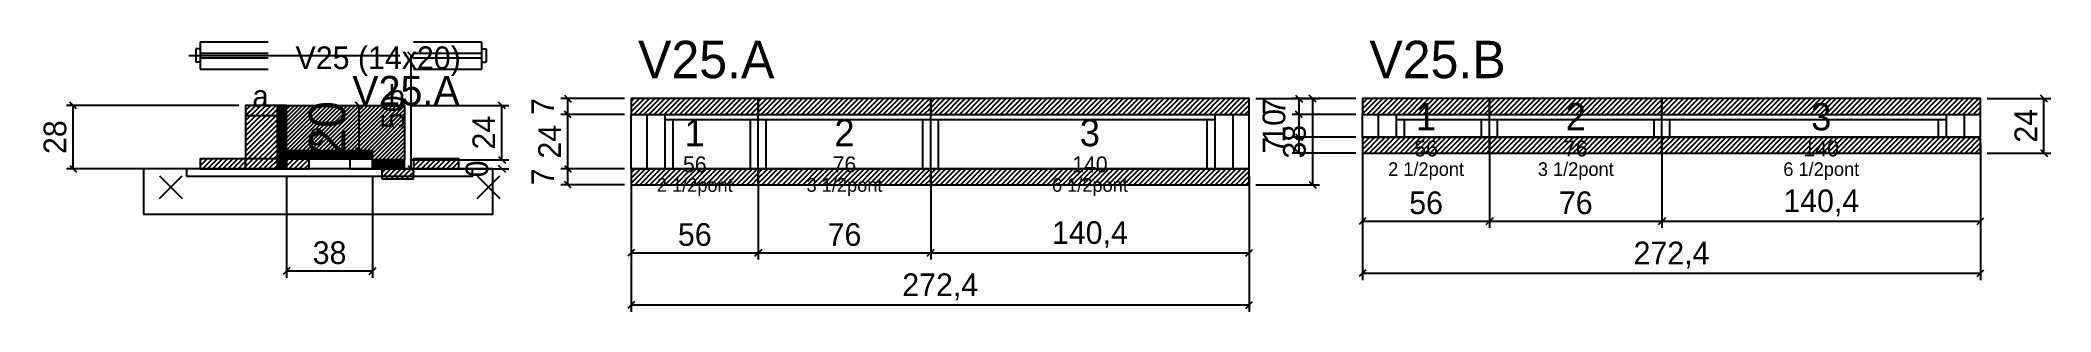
# Model space of a CAD drawing. Extents: x -69 to 818, y -87 to 33.
import ezdxf
from ezdxf.enums import TextEntityAlignment as Align

# ---------------------------------------------------------------- set-up
doc = ezdxf.new("R2010")
doc.units = 0
for name, color, linetype in [('5', 5, 'Continuous'), ('barrote', 126, 'Continuous'), ('CONCRETO', 251, 'Continuous'), ('COTA', 241, 'Continuous'), ('Cota Seção (2x)', 241, 'Continuous'), ('detalhes', 7, 'Continuous'), ('Hachura', 251, 'Continuous'), ('Madeira', 126, 'Continuous'), ('NOMENCLATURA', 7, 'Continuous'), ('Painéis', 200, 'Continuous'), ('presilha', 224, 'Continuous'), ('SARR_2.2x7', 40, 'Continuous'), ('SARR_3.5x7', 81, 'Continuous'), ('SCO-___-LAJ', 224, 'Continuous'), ('TENSOR', 224, 'Continuous'), ('texto', 7, 'Continuous'), ('Texto Seção', 7, 'Continuous')]:
    doc.layers.add(name, color=color, linetype=linetype)
doc.dimstyles.new('PAINEL', dxfattribs={"dimtxt": 10, "dimasz": 3, "dimexe": 3, "dimexo": 3, "dimgap": 3, "dimtad": 1, "dimblk": 'OBLIQUE', "dimblk1": 'OBLIQUE', "dimcen": 2.5, "dimclrd": 4, "dimclre": 4, "dimclrt": 240, "dimazin": 3, "dimtfac": 1, "dimtmove": 0, "dimatfit": 3})
doc.dimstyles.new('SECAO2X', dxfattribs={"dimtxt": 16, "dimasz": 3, "dimexe": 3, "dimexo": 3, "dimgap": 3, "dimtad": 1, "dimblk": 'OBLIQUE', "dimblk1": 'OBLIQUE', "dimcen": 2.5, "dimclrd": 4, "dimclre": 4, "dimclrt": 240, "dimazin": 3, "dimtfac": 1, "dimtmove": 0, "dimatfit": 3})

# ---------------------------------------------------------------- blocks, each defined once
blk = doc.blocks.new('_OBLIQUE')
at = {"color": 0, "linetype": 'BYBLOCK'}
blk.add_line((-0.5, -0.5), (0.5, 0.5), dxfattribs=at)

msp = doc.modelspace()

# ---------------------------------------------------------------- hatches: boundary and pattern name
at = {"layer": 'COTA'}
h = msp.add_hatch(dxfattribs=at)
h.set_pattern_fill('ANSI31', scale=0.4)
h.paths.add_polyline_path([(40, -16), (40, 4), (92, 4), (92, -20), (78, -20), (78, -16)])
h = msp.add_hatch(dxfattribs=at)
h.set_pattern_fill('ANSI31', scale=0.5)
h.paths.add_polyline_path([(192, 0), (248, 0), (248, 7), (192, 7)])
h = msp.add_hatch(dxfattribs=at)
h.set_pattern_fill('ANSI31', scale=0.5)
h.paths.add_polyline_path([(248, 0), (324, 0), (324, 7), (248, 7)])
h = msp.add_hatch(dxfattribs=at)
h.set_pattern_fill('ANSI31', scale=0.5)
h.paths.add_polyline_path([(324, 0), (464.4, 0), (464.4, 7), (324, 7)])
h = msp.add_hatch(dxfattribs=at)
h.set_pattern_fill('ANSI31', scale=0.5)
h.paths.add_polyline_path([(514.4, 0), (570.4, 0), (570.4, 7), (514.4, 7)])
h = msp.add_hatch(dxfattribs=at)
h.set_pattern_fill('ANSI31', scale=0.5)
h.paths.add_polyline_path([(570.4, 0), (646.4, 0), (646.4, 7), (570.4, 7)])
h = msp.add_hatch(dxfattribs=at)
h.set_pattern_fill('ANSI31', scale=0.5)
h.paths.add_polyline_path([(646.4, 0), (786.8, 0), (786.8, 7), (646.4, 7)])
h = msp.add_hatch(dxfattribs=at)
h.set_pattern_fill('ANSI31', scale=0.5)
h.paths.add_polyline_path([(514.4, -17), (570.4, -17), (570.4, -10), (514.4, -10)])
h = msp.add_hatch(dxfattribs=at)
h.set_pattern_fill('ANSI31', scale=0.5)
h.paths.add_polyline_path([(570.4, -17), (646.4, -17), (646.4, -10), (570.4, -10)])
h = msp.add_hatch(dxfattribs=at)
h.set_pattern_fill('ANSI31', scale=0.5)
h.paths.add_polyline_path([(646.4, -17), (786.8, -17), (786.8, -10), (646.4, -10)])
h = msp.add_hatch(dxfattribs=at)
h.set_pattern_fill('ANSI31', scale=0.5)
h.paths.add_polyline_path([(192, -31), (248, -31), (248, -24), (192, -24)])
h = msp.add_hatch(dxfattribs=at)
h.set_pattern_fill('ANSI31', scale=0.5)
h.paths.add_polyline_path([(248, -31), (324, -31), (324, -24), (248, -24)])
h = msp.add_hatch(dxfattribs=at)
h.set_pattern_fill('ANSI31', scale=0.5)
h.paths.add_polyline_path([(324, -31), (464.4, -31), (464.4, -24), (324, -24)])
at = {"layer": 'Hachura'}
h = msp.add_hatch(dxfattribs=at)
h.set_pattern_fill('ANSI31', scale=0.5)
h.paths.add_polyline_path([(22, -24), (36, -24), (36, 4), (22, 4)])
h = msp.add_hatch(dxfattribs=at)
h.set_pattern_fill('ANSI31', scale=0.5)
h.paths.add_polyline_path([(22, -0.4), (36, -0.4), (36, 4), (22, 4)])
h = msp.add_hatch(dxfattribs=at)
h.set_pattern_fill('SOLID')
h.paths.add_polyline_path([(36, -24), (40, -24), (40, 4), (36, 4)])
h = msp.add_hatch(dxfattribs=at)
h.set_pattern_fill('SOLID')
h.paths.add_polyline_path([(40, -19.6), (78, -19.6), (78, -16), (40, -16)])
h = msp.add_hatch(dxfattribs=at)
h.set_pattern_fill('ANSI31', scale=0.5)
h.paths.add_polyline_path([(2, -24), (22, -24), (22, -19.6), (2, -19.6)])
h = msp.add_hatch(dxfattribs=at)
h.set_pattern_fill('ANSI31', scale=0.5)
h.paths.add_polyline_path([(40, -24), (50, -24), (50, -19.6), (40, -19.6)])
h = msp.add_hatch(dxfattribs=at)
h.set_pattern_fill('SOLID')
h.paths.add_polyline_path([(78, -24), (92, -24), (92, -20), (78, -20)])
h = msp.add_hatch(dxfattribs=at)
h.set_pattern_fill('SOLID')
h.paths.add_polyline_path([(78, -24), (82, -24), (82, -24), (78, -24)])
h = msp.add_hatch(dxfattribs=at)
h.set_pattern_fill('ANSI31', scale=0.5)
h.paths.add_polyline_path([(82, -24), (96, -24), (96, -24), (82, -24)])
h = msp.add_hatch(dxfattribs=at)
h.set_pattern_fill('ANSI31', scale=0.5)
h.paths.add_polyline_path([(82, -28.4), (96, -28.4), (96, -24), (82, -24)])
h = msp.add_hatch(dxfattribs=at)
h.set_pattern_fill('ANSI31', scale=0.5)
h.paths.add_polyline_path([(96, -24), (116, -24), (116, -19.6), (96, -19.6)])

# ---------------------------------------------------------------- linework, layer by layer
for p, q in [((0, 29), (0, 23)), ((2, 29), (0, 29)), ((2, 32), (32, 32)), ((2, 32), (2, 20)), ((2, 27), (32, 27)), ((96, 32), (126, 32)), ((96, 27), (126, 27)), ((126, 32), (126, 20)), ((126, 29), (128, 29)), ((128, 29), (128, 23)), ((2, 23), (0, 23)), ((2, 25), (32, 25)), ((2, 20), (32, 20)), ((96, 25), (126, 25)), ((96, 20), (126, 20)), ((126, 23), (128, 23))]:
    msp.add_line(p, q)
at = {"layer": 'barrote'}
msp.add_lwpolyline([(-23, -44), (131, -44), (131, -24), (-23, -24)], close=True, dxfattribs=at)
at = {"layer": 'CONCRETO'}
msp.add_lwpolyline([(40, -16), (40, 4), (92, 4), (92, -20), (78, -20), (78, -16)], close=True, dxfattribs=at)
at = {"layer": 'Madeira'}
for points in [[(22, -24), (36, -24), (36, 4), (22, 4)], [(22, -0.4), (36, -0.4), (36, 4), (22, 4)], [(2, -24), (22, -24), (22, -19.6), (2, -19.6)], [(22, -24), (36, -24), (36, -19.6), (22, -19.6)], [(40, -24), (50, -24), (50, -19.6), (40, -19.6)], [(68, -24), (78, -24), (78, -19.6), (68, -19.6)], [(82, -24), (96, -24), (96, -24), (82, -24)], [(82, -28.4), (96, -28.4), (96, -24), (82, -24)], [(96, -24), (116, -24), (116, -19.6), (96, -19.6)]]:
    msp.add_lwpolyline(points, close=True, dxfattribs=at)
at = {"layer": 'Painéis'}
for p, q in [((192, 0), (248, 0)), ((192, -24), (192, 0)), ((248, -24), (248, 0)), ((248, -24), (248, 0)), ((248, 0), (324, 0)), ((248, -24), (248, 0)), ((324, -24), (324, 0)), ((324, -24), (324, 0)), ((324, 0), (464.4, 0)), ((324, -24), (324, 0)), ((464.4, -24), (464.4, 0)), ((514.4, 0), (570.4, 0)), ((514.4, -10), (514.4, 0)), ((570.4, -10), (570.4, 0)), ((570.4, -10), (570.4, 0)), ((570.4, 0), (646.4, 0)), ((570.4, -10), (570.4, 0)), ((646.4, -10), (646.4, 0)), ((646.4, -10), (646.4, 0)), ((646.4, 0), (786.8, 0)), ((646.4, -10), (646.4, 0)), ((786.8, -10), (786.8, 0)), ((514.4, -10), (570.4, -10)), ((570.4, -10), (646.4, -10)), ((646.4, -10), (786.8, -10)), ((192, -24), (248, -24)), ((248, -24), (324, -24)), ((324, -24), (464.4, -24))]:
    msp.add_line(p, q, dxfattribs=at)
for points in [[(36, -24), (40, -24), (40, 4), (36, 4)], [(40, -19.6), (78, -19.6), (78, -16), (40, -16)], [(78, -24), (92, -24), (92, -20), (78, -20)], [(78, -24), (82, -24), (82, -24), (78, -24)]]:
    msp.add_lwpolyline(points, close=True, dxfattribs=at)
at = {"layer": 'presilha'}
for p, q in [((-16, -37), (-6, -27)), ((-16, -27), (-6, -37)), ((124, -37), (134, -27)), ((124, -27), (134, -37))]:
    msp.add_line(p, q, dxfattribs=at)
at = {"layer": 'SARR_2.2x7'}
for p, q in [((199, -24), (199, 0)), ((457.4, -24), (457.4, 0)), ((521.4, -10), (521.4, 0)), ((779.8, -10), (779.8, 0)), ((207, -2.2), (248, -2.2)), ((248, -2.2), (324, -2.2)), ((324, -2.2), (449.4, -2.2)), ((529.4, -2.2), (570.4, -2.2)), ((570.4, -2.2), (646.4, -2.2)), ((646.4, -2.2), (771.8, -2.2))]:
    msp.add_line(p, q, dxfattribs=at)
at = {"layer": 'SARR_3.5x7'}
for p, q in [((207, -24), (207, 0)), ((248, -24), (248, 0)), ((248, -24), (248, 0)), ((324, -24), (324, 0)), ((324, -24), (324, 0)), ((449.4, -24), (449.4, 0)), ((529.4, -10), (529.4, 0)), ((570.4, -10), (570.4, 0)), ((570.4, -10), (570.4, 0)), ((646.4, -10), (646.4, 0)), ((646.4, -10), (646.4, 0)), ((771.8, -10), (771.8, 0)), ((210.5, -24), (210.5, -2.2)), ((244.5, -24), (244.5, -2.2)), ((251.5, -24), (251.5, -2.2)), ((320.5, -24), (320.5, -2.2)), ((327.5, -24), (327.5, -2.2)), ((445.9, -24), (445.9, -2.2)), ((532.9, -10), (532.9, -2.2)), ((566.9, -10), (566.9, -2.2)), ((573.9, -10), (573.9, -2.2)), ((642.9, -10), (642.9, -2.2)), ((649.9, -10), (649.9, -2.2)), ((768.3, -10), (768.3, -2.2)), ((529.4, -10), (532.9, -10)), ((566.9, -10), (570.4, -10)), ((570.4, -10), (573.9, -10)), ((642.9, -10), (646.4, -10)), ((646.4, -10), (649.9, -10)), ((768.3, -10), (771.8, -10)), ((207, -24), (210.5, -24)), ((244.5, -24), (248, -24)), ((248, -24), (251.5, -24)), ((320.5, -24), (324, -24)), ((324, -24), (327.5, -24)), ((445.9, -24), (449.4, -24))]:
    msp.add_line(p, q, dxfattribs=at)
at = {"layer": 'SCO-___-LAJ'}
for points in [[(192, 0), (248, 0), (248, 7), (192, 7)], [(248, 0), (324, 0), (324, 7), (248, 7)], [(324, 0), (464.4, 0), (464.4, 7), (324, 7)], [(514.4, 0), (570.4, 0), (570.4, 7), (514.4, 7)], [(570.4, 0), (646.4, 0), (646.4, 7), (570.4, 7)], [(646.4, 0), (786.8, 0), (786.8, 7), (646.4, 7)], [(514.4, -17), (570.4, -17), (570.4, -10), (514.4, -10)], [(570.4, -17), (646.4, -17), (646.4, -10), (570.4, -10)], [(646.4, -17), (786.8, -17), (786.8, -10), (646.4, -10)], [(-4, -27.2), (122, -27.2), (122, -24), (-4, -24)], [(192, -31), (248, -31), (248, -24), (192, -24)], [(248, -31), (324, -31), (324, -24), (248, -24)], [(324, -31), (464.4, -31), (464.4, -24), (324, -24)]]:
    msp.add_lwpolyline(points, close=True, dxfattribs=at)
at = {"layer": 'TENSOR'}
msp.add_line((-3, 26), (90, 26), dxfattribs=at)

# ---------------------------------------------------------------- texts
at = {"layer": '5'}
for s, height, p in [('1', 12, (542.4, -1)), ('2', 12, (608.4, -1)), ('3', 12, (716.6, -1)), ('1', 12, (220, -8)), ('2', 12, (286, -8)), ('3', 12, (394.2, -8)), ('56', 7, (542.4, -15)), ('76', 7, (608.4, -15)), ('140', 7, (716.6, -15)), ('56', 7, (220, -22)), ('76', 7, (286, -22)), ('140', 7, (394.2, -22))]:
    msp.add_text(s, height=height, dxfattribs=at).set_placement(p, align=Align.MIDDLE_CENTER)
at = {"layer": 'detalhes'}
for s, p in [('a', (25, 3.3)), ('b', (85, 3.3)), ('c', (50, -13.5))]:
    msp.add_text(s, height=9.6, dxfattribs=at).set_placement(p)
at = {"layer": 'NOMENCLATURA'}
for s, p in [('V25.A', (195, 16)), ('V25.B', (517.4, 16))]:
    msp.add_text(s, height=16.5, dxfattribs=at).set_placement(p)
at = {"layer": 'texto', "char_height": 6, "attachment_point": 5}
for s, insert in [('2 1/2pont', (542.4, -25)), ('3 1/2pont', (608.4, -25)), ('6 1/2pont', (716.6, -25)), ('2 1/2pont', (220, -32)), ('3 1/2pont', (286, -32)), ('6 1/2pont', (394.2, -32))]:
    msp.add_mtext(s, dxfattribs=dict(at, insert=insert))
at = {"layer": 'Texto Seção'}
for s, height, p in [('V25 (14x20)', 10, (44, 20)), ('V25.A', 13, (69, 4))]:
    msp.add_text(s, height=height, dxfattribs=at).set_placement(p)

# ---------------------------------------------------------------- dimensions: what is measured, and where the dimension line sits
at = {"layer": 'COTA'}
for base, p1, p2 in [((95, -24), (96, -24), (96, 26)), ((-54, -24), (2, -24), (22, 4)), ((135, -20), (92, -20), (92, 4)), ((164, 0), (192, 0), (192, 7)), ((164, -24), (192, -24), (192, 0)), ((492.4, -31), (464.4, -31), (464.4, 7)), ((486.4, 0), (514.4, 0), (514.4, 7)), ((486.4, -10), (514.4, -10), (514.4, 0)), ((814.8, -17), (786.8, -17), (786.8, 7)), ((486.4, -17), (514.4, -17), (514.4, -10)), ((135, -24), (96, -24), (96, -24)), ((164, -31), (192, -31), (192, -24))]:
    msp.add_linear_dim(base=base, p1=p1, p2=p2, angle=90, dimstyle='PAINEL', dxfattribs=at).render()
for base, p1, p2 in [((514.4, -47), (514.4, -10), (570.4, -10)), ((514.4, -70), (514.4, -10), (786.8, -10)), ((570.4, -47), (570.4, -10), (646.4, -10)), ((646.4, -47), (646.4, -10), (786.8, -10)), ((40, -69), (40, -24), (78, -24)), ((192, -61), (192, -24), (248, -24)), ((192, -84), (192, -24), (464.4, -24)), ((248, -61), (248, -24), (324, -24)), ((324, -61), (324, -24), (464.4, -24))]:
    msp.add_linear_dim(base=base, p1=p1, p2=p2, dimstyle='PAINEL', dxfattribs=at).render()
at = {"layer": 'Cota Seção (2x)'}
msp.add_linear_dim(base=(72, -16), p1=(40, -16), p2=(40, 4), angle=90, dimstyle='SECAO2X', dxfattribs=at).render()

doc.saveas('drawing.dxf')
